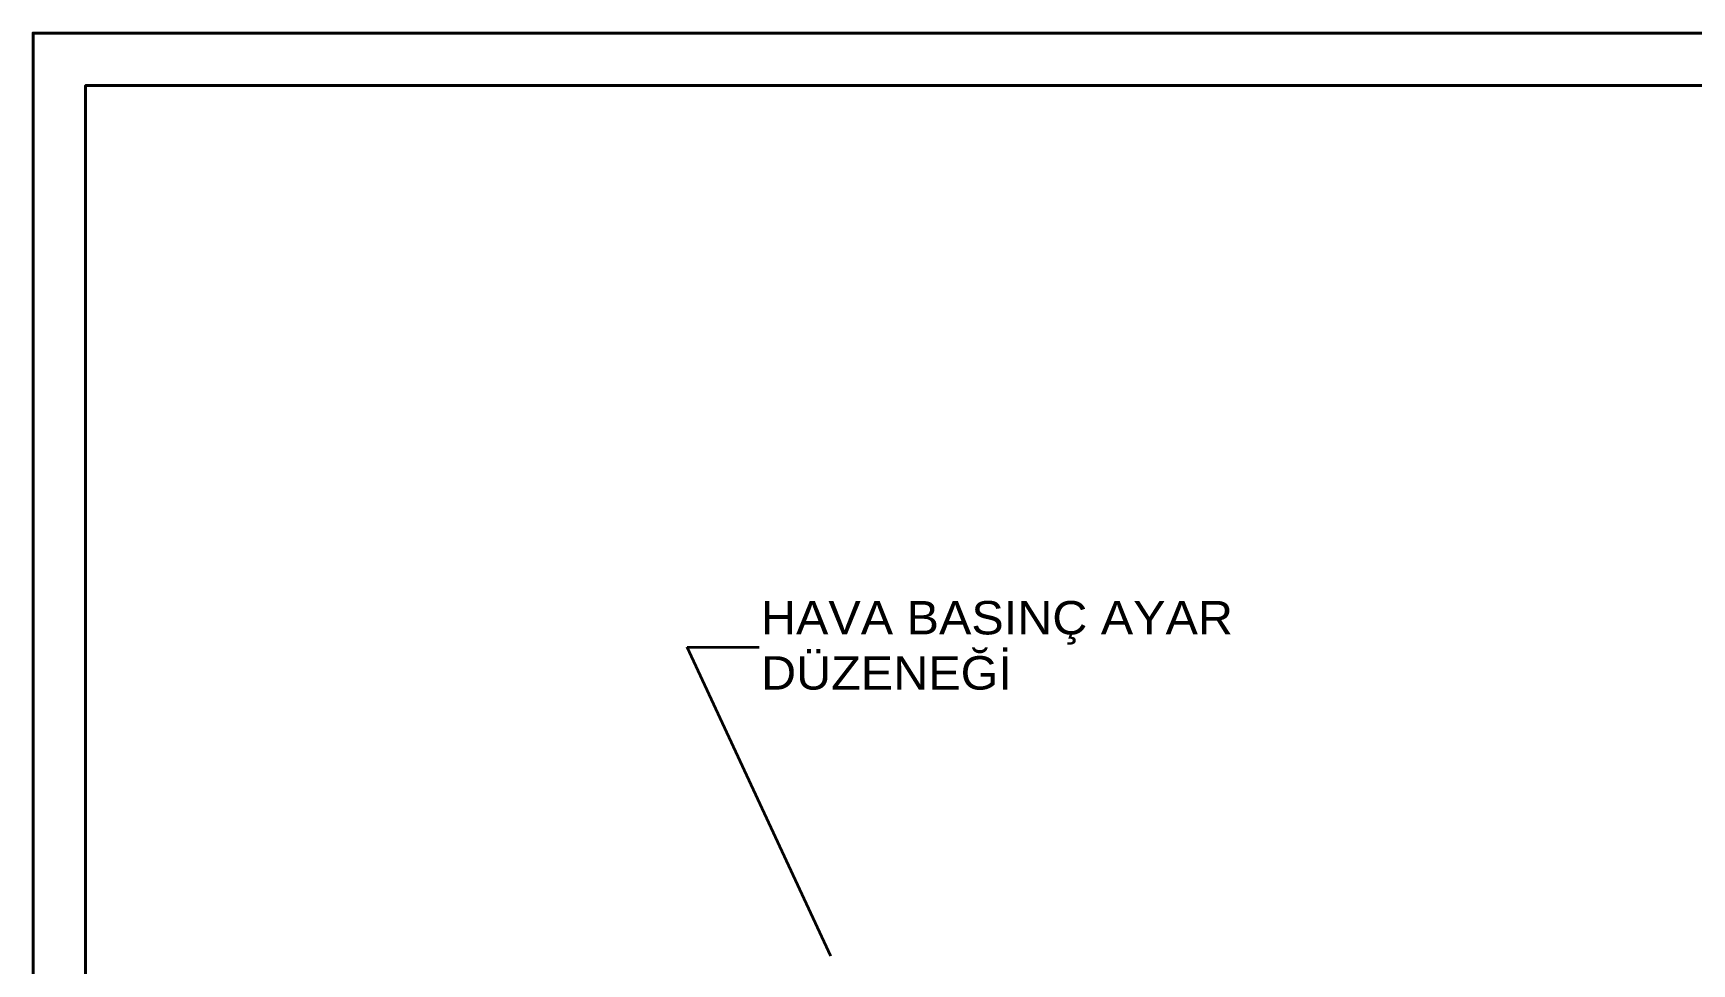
# Model space of a CAD drawing. Header units: centimetres. Extents: x 394264 to 551709, y 50011 to 59011.
# Drawn here: x 524672 to 525245, y 54512 to 54833 of the extents above; entities that cross this region are included whole.
import ezdxf

# ---------------------------------------------------------------- set-up
doc = ezdxf.new("R2010")
doc.units = ezdxf.units.CM
for name, color, linetype, lineweight in [('-M-YNGN-ZON3', 6, 'SP', 30), ('0-KRCN-DETAY-YAZI', 71, 'Continuous', 35), ('0-KRCN-DETAY-ÇERÇEVE', 71, 'Continuous', 40)]:
    doc.layers.add(name, color=color, linetype=linetype, lineweight=lineweight)
doc.styles.add('CIZGI', font='tahoma.ttf', dxfattribs={"width": 0.8, "oblique": 20})
doc.styles.add('ROMAND', font='arial.ttf', dxfattribs={"height": 0.5})
doc.linetypes.add('SP', pattern='A,2,-0.1,["SP",CIZGI,S=0.14,R=0.2,X=0,Y=-0.07],-0.255', length=2.355)

# ---------------------------------------------------------------- blocks, each defined once
blk = doc.blocks.new('A$C66BCA59E')
at = {"layer": '0-KRCN-DETAY-YAZI'}
for p, q in [((275.49, -318.93, 2660.53), (225.87, -212.18, 2660.53)), ((225.87, -212.18, 2660.53), (250.68, -212.18, 2660.53))]:
    blk.add_line(p, q, dxfattribs=at)
at = {"layer": '0-KRCN-DETAY-YAZI', "extrusion": (0, 0.816497, 0.57735), "style": 'ROMAND', "width": 0.6}
for s, p in [('HAVA BASINÇ AYAR', (-251.36, 1496.16, 803.48)), ('DÜZENEĞİ', (-251.4, 1507.17, 787.91))]:
    blk.add_text(s, height=20, rotation=180, dxfattribs=at).set_placement(p)

msp = doc.modelspace()

# ---------------------------------------------------------------- linework, layer by layer
at = {"layer": '0-KRCN-DETAY-ÇERÇEVE', "elevation": -2010.95}
for points in [[(527547.4, 54833.28), (524671.91, 54833.28), (524671.91, 53388.35), (527547.4, 53388.35)], [(524690.01, 53399.83), (524690.01, 54815.18), (527529.31, 54815.18), (527529.31, 53399.83)]]:
    msp.add_lwpolyline(points, close=True, dxfattribs=at)

# ---------------------------------------------------------------- block references
at = {"layer": '-M-YNGN-ZON3'}
msp.add_blockref('A$C66BCA59E', (524671.91, 54833.28, -2010.95), dxfattribs=at)

doc.saveas('drawing.dxf')
